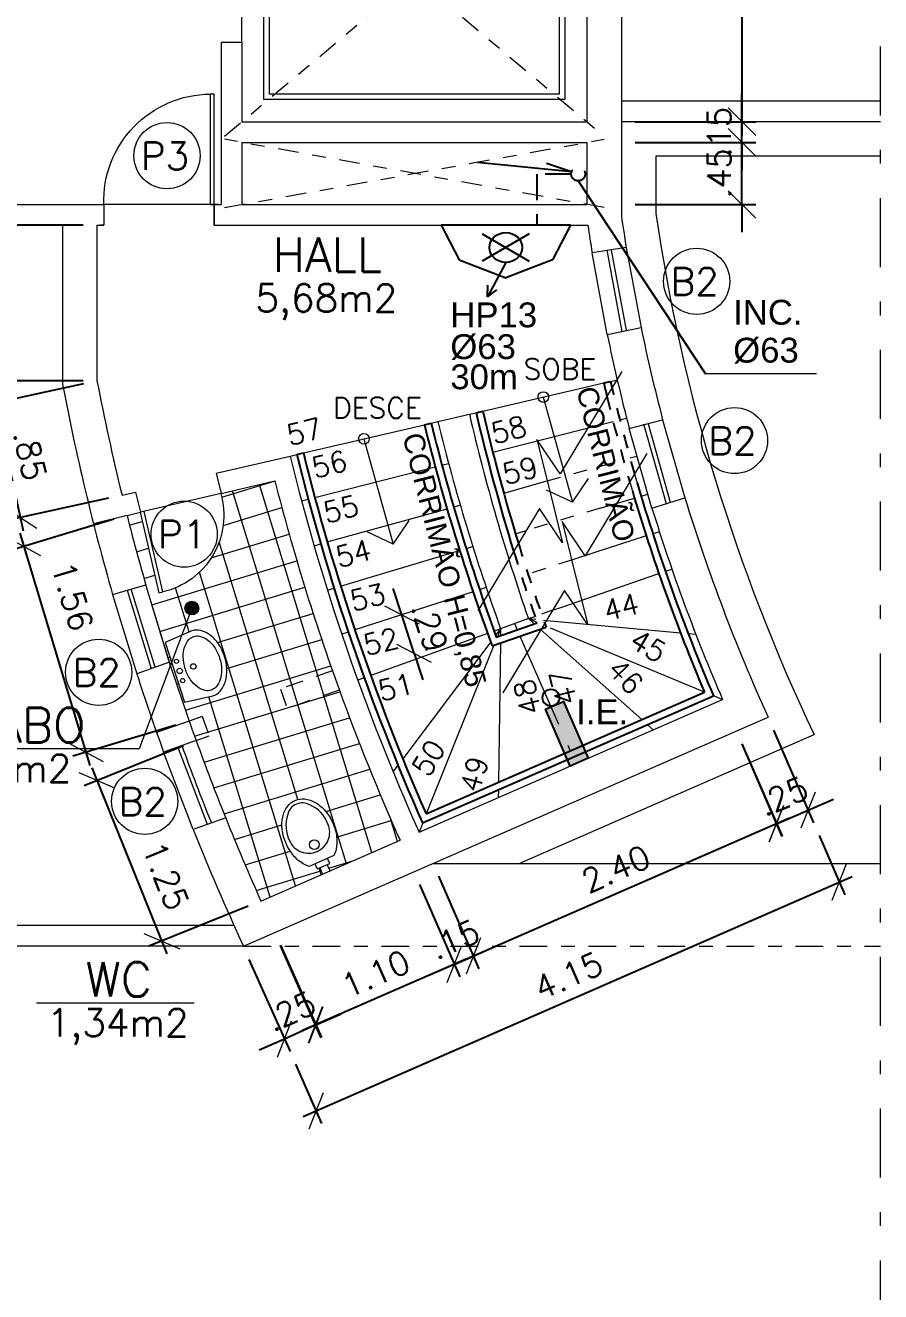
# Model space of a CAD drawing. Header units: millimetres. Extents: x 521 to 1055, y 261 to 520.
# Drawn here: x 584.12 to 590.32, y 388.57 to 397.75 of the extents above; entities that cross this region are included whole.
import ezdxf
from ezdxf.enums import TextEntityAlignment as Align

# ---------------------------------------------------------------- set-up
doc = ezdxf.new("R2010")
doc.units = ezdxf.units.MM
for name, pattern in [('CONTINU', [0]), ('DASHDOT', [1, 0.5, -0.25, 0, -0.25]), ('DASHDOTX2', [2, 1, -0.5, 0, -0.5]), ('DIVIDE2', [15.875, 6.35, -3.175, 0, -3.175, 0, -3.175]), ('HIDDEN', [9.525, 6.35, -3.175])]:
    doc.linetypes.add(name, pattern=pattern)
doc.layers.add('0.1', color=8, linetype='Continuous', lineweight=13)
doc.layers.add('ppci', color=8, linetype='Continuous')
doc.styles.add('80X50', font='romans.shx')
doc.styles.add('ROMANS', font='romans')
doc.styles.get("Standard").update_dxf_attribs({"font": 'romans.shx'})
doc.styles.add('STYLE1', font='sanss___.ttf')
doc.dimstyles.new('Fares Eng - 50', dxfattribs={"dimscale": 2, "dimtxt": 0.085, "dimasz": 0.1, "dimexe": 0.05, "dimexo": 0.05, "dimgap": 0.04, "dimtad": 1, "dimzin": 4, "dimdsep": 46, "dimtxsty": 'ROMANS', "dimblk1": 'OBLIQUE', "dimblk2": 'OBLIQUE', "dimsah": 1, "dimcen": 0.05, "dimdle": 0.05, "dimclrd": 8, "dimclre": 8, "dimclrt": 8, "dimaunit": 1, "dimadec": 0, "dimazin": 0, "dimtfac": 1, "dimtix": 1, "dimtmove": 2, "dimatfit": 0, "dimldrblk": 'OPEN90', "dimfxl": 1, "dimtolj": 1, "dimtzin": 0, "dimarcsym": 0})

# ---------------------------------------------------------------- blocks, each defined once
blk = doc.blocks.new('_OBLIQUE')
at = {"color": 0, "linetype": 'ByBlock'}
blk.add_line((-0.5, -0.5), (0.5, 0.5), dxfattribs=at)
blk = doc.blocks.new('*D969')
at = {"layer": '0.1', "color": 8, "linetype": 'CONTINU', "lineweight": -2, "transparency": 16777216}
for p, q in [((589.3113, 399.2465), (589.3113, 396.9465)), ((588.5377, 399.1465), (589.4113, 399.1465)), ((588.5377, 397.0465), (589.4113, 397.0465))]:
    blk.add_line(p, q, dxfattribs=at)
at = {"layer": 'DEFPOINTS', "color": 0, "linetype": 'CONTINU', "lineweight": -2, "transparency": 16777216}
for p in [(588.4377, 399.1465), (588.4377, 397.0465), (589.3113, 397.0465)]:
    blk.add_point(p, dxfattribs=at)
at = {"layer": '0.1', "color": 8, "linetype": 'CONTINU', "lineweight": -2, "transparency": 16777216, "xscale": 0.2, "yscale": 0.2, "zscale": 0.2}
for p, rotation in [((589.3113, 399.1465), 90), ((589.3113, 397.0465), 270)]:
    blk.add_blockref('_OBLIQUE', p, dxfattribs=dict(at, rotation=rotation))
at = {"layer": '0.1', "color": 8, "linetype": 'CONTINU', "transparency": 16777216, "insert": (589.1463, 398.0965), "char_height": 0.17, "attachment_point": 5, "rotation": 90, "style": 'ROMANS'}
blk.add_mtext('\\A1;2.10', dxfattribs=at)
blk = doc.blocks.new('_Open90')
at = {"color": 0, "linetype": 'ByBlock', "lineweight": -2}
for p, q in [((-0.5, 0.5), (0, 0)), ((0, 0), (-1, 0)), ((0, 0), (-0.5, -0.5))]:
    blk.add_line(p, q, dxfattribs=at)
blk = doc.blocks.new('*D867')
at = {"layer": '0.1', "color": 8, "linetype": 'CONTINU', "lineweight": -2, "transparency": 16777216}
for p, q in [((586.8464, 393.4723), (586.7849, 393.6626)), ((586.937, 393.1918), (586.8464, 393.4723)), ((586.9276, 393.4985), (586.9416, 393.503)), ((586.937, 393.1918), (586.9984, 393.0015)), ((587.0181, 393.218), (587.0321, 393.2225))]:
    blk.add_line(p, q, dxfattribs=at)
at = {"layer": 'DEFPOINTS', "color": 0, "linetype": 'CONTINU', "lineweight": -2, "transparency": 16777216}
for p in [(586.8324, 393.4677), (586.8464, 393.4723), (586.923, 393.1873)]:
    blk.add_point(p, dxfattribs=at)
at = {"layer": '0.1', "color": 8, "linetype": 'CONTINU', "lineweight": -2, "transparency": 16777216, "xscale": 0.2, "yscale": 0.2, "zscale": 0.2}
for p, rotation in [((586.8464, 393.4723), 287.8981106747853), ((586.937, 393.1918), 107.8981106747853)]:
    blk.add_blockref('_OBLIQUE', p, dxfattribs=dict(at, rotation=rotation))
at = {"layer": '0.1', "color": 8, "linetype": 'CONTINU', "transparency": 16777216, "insert": (587.0487, 393.3827), "char_height": 0.17, "attachment_point": 5, "rotation": 287.89811, "style": 'ROMANS'}
blk.add_mtext('\\A1;.29', dxfattribs=at)
blk = doc.blocks.new('P60')
at = {"color": 252}
blk.add_lwpolyline([(-0.6, 0.0596), (0, 0.0596), (0, 0.03), (-0.6, 0.03)], close=True, dxfattribs=at)
at = {"color": 8}
blk.add_arc((-0.0289, 0.0596), 0.5711, 87.10254, 180, dxfattribs=at)
blk = doc.blocks.new('ÁREA')
for p in [(0.00005, 0.003762), (0, 0)]:
    blk.add_attdef('COMPARTIMENTO', text='', height=0.0025).set_placement(p, align=Align.CENTER)
at = {"color": 1}
for p in [(-0.00005, -0.003762), (-0.000099, -0.007523)]:
    blk.add_attdef('ÁREA', text='', height=0.002, dxfattribs=at).set_placement(p, align=Align.CENTER)
blk = doc.blocks.new('*D943')
at = {"layer": '0.1', "color": 8, "linetype": 'CONTINU', "lineweight": -2, "transparency": 16777216}
for p, q in [((586.9739, 391.517), (587.2666, 390.8472)), ((585.9659, 391.0765), (586.2587, 390.4066)), ((587.3182, 390.9788), (586.127, 390.4582))]:
    blk.add_line(p, q, dxfattribs=at)
at = {"layer": 'DEFPOINTS', "color": 0, "linetype": 'CONTINU', "lineweight": -2, "transparency": 16777216}
for p in [(586.9338, 391.6086), (585.9259, 391.1681), (586.2186, 390.4983)]:
    blk.add_point(p, dxfattribs=at)
at = {"layer": '0.1', "color": 8, "linetype": 'CONTINU', "lineweight": -2, "transparency": 16777216, "xscale": 0.2, "yscale": 0.2, "zscale": 0.2}
for p, rotation in [((587.2266, 390.9388), 23.6073275904079), ((586.2186, 390.4983), 203.6073275904079)]:
    blk.add_blockref('_OBLIQUE', p, dxfattribs=dict(at, rotation=rotation))
at = {"layer": '0.1', "color": 8, "linetype": 'CONTINU', "transparency": 16777216, "insert": (586.6565, 390.8697), "char_height": 0.17, "attachment_point": 5, "rotation": 23.60733, "style": 'ROMANS'}
blk.add_mtext('\\A1;1.10', dxfattribs=at)
blk = doc.blocks.new('*D944')
at = {"layer": '0.1', "color": 8, "linetype": 'CONTINU', "lineweight": -2, "transparency": 16777216}
for p, q in [((586.9739, 391.517), (587.2666, 390.8472)), ((587.1113, 391.5771), (587.4041, 390.9072)), ((587.364, 390.9989), (587.5473, 391.079)), ((587.2266, 390.9388), (587.364, 390.9989)), ((587.2266, 390.9388), (587.0433, 390.8587))]:
    blk.add_line(p, q, dxfattribs=at)
at = {"layer": 'DEFPOINTS', "color": 0, "linetype": 'CONTINU', "lineweight": -2, "transparency": 16777216}
for p in [(586.9338, 391.6086), (587.0713, 391.6687), (587.364, 390.9989)]:
    blk.add_point(p, dxfattribs=at)
at = {"layer": '0.1', "color": 8, "linetype": 'CONTINU', "lineweight": -2, "transparency": 16777216, "xscale": 0.2, "yscale": 0.2, "zscale": 0.2}
for p, rotation in [((587.2266, 390.9388), 23.60732759035138), ((587.364, 390.9989), 203.6073275903514)]:
    blk.add_blockref('_OBLIQUE', p, dxfattribs=dict(at, rotation=rotation))
at = {"layer": '0.1', "color": 8, "linetype": 'CONTINU', "transparency": 16777216, "insert": (587.2292, 391.12), "char_height": 0.17, "attachment_point": 5, "rotation": 23.60733, "style": 'ROMANS'}
blk.add_mtext('\\A1;.15', dxfattribs=at)
blk = doc.blocks.new('*D945')
at = {"layer": '0.1', "color": 8, "linetype": 'CONTINU', "lineweight": -2, "transparency": 16777216}
for p, q in [((585.9666, 391.0768), (586.2649, 390.408)), ((585.7383, 390.9749), (586.0365, 390.3062)), ((586.2241, 390.4993), (586.4068, 390.5808)), ((586.2241, 390.4993), (585.9958, 390.3975)), ((585.9958, 390.3975), (585.8131, 390.316))]:
    blk.add_line(p, q, dxfattribs=at)
at = {"layer": 'DEFPOINTS', "color": 0, "linetype": 'CONTINU', "lineweight": -2, "transparency": 16777216}
for p in [(585.9259, 391.1681), (585.6976, 391.0663), (585.9958, 390.3975)]:
    blk.add_point(p, dxfattribs=at)
at = {"layer": '0.1', "color": 8, "linetype": 'CONTINU', "lineweight": -2, "transparency": 16777216, "xscale": 0.2, "yscale": 0.2, "zscale": 0.2}
for p, rotation in [((586.2241, 390.4993), 204.0350985561813), ((585.9958, 390.3975), 24.03509855618129)]:
    blk.add_blockref('_OBLIQUE', p, dxfattribs=dict(at, rotation=rotation))
at = {"layer": '0.1', "color": 8, "linetype": 'CONTINU', "transparency": 16777216, "insert": (586.0428, 390.5991), "char_height": 0.17, "attachment_point": 5, "rotation": 24.0351, "style": 'ROMANS'}
blk.add_mtext('\\A1;.25', dxfattribs=at)
blk = doc.blocks.new('*D946')
at = {"layer": '0.1', "color": 8, "linetype": 'CONTINU', "lineweight": -2, "transparency": 16777216}
for p, q in [((589.3105, 392.5382), (589.6032, 391.8683)), ((587.2724, 390.9588), (589.6548, 392)), ((587.1113, 391.5771), (587.4041, 390.9072))]:
    blk.add_line(p, q, dxfattribs=at)
at = {"layer": 'DEFPOINTS', "color": 0, "linetype": 'CONTINU', "lineweight": -2, "transparency": 16777216}
for p in [(589.2704, 392.6298), (589.5632, 391.96), (587.0713, 391.6687)]:
    blk.add_point(p, dxfattribs=at)
at = {"layer": '0.1', "color": 8, "linetype": 'CONTINU', "lineweight": -2, "transparency": 16777216, "xscale": 0.2, "yscale": 0.2, "zscale": 0.2}
for p, rotation in [((589.5632, 391.96), 23.60732759040609), ((587.364, 390.9989), 203.6073275904061)]:
    blk.add_blockref('_OBLIQUE', p, dxfattribs=dict(at, rotation=rotation))
at = {"layer": '0.1', "color": 8, "linetype": 'CONTINU', "transparency": 16777216, "insert": (588.3975, 391.6306), "char_height": 0.17, "attachment_point": 5, "rotation": 23.60733, "style": 'ROMANS'}
blk.add_mtext('\\A1;2.40', dxfattribs=at)
blk = doc.blocks.new('*D947')
at = {"layer": '0.1', "color": 8, "linetype": 'CONTINU', "lineweight": -2, "transparency": 16777216}
for p, q in [((589.5396, 392.637), (589.8295, 391.9646)), ((589.31, 392.538), (589.5999, 391.8656)), ((589.5603, 391.9575), (589.7899, 392.0565)), ((589.7899, 392.0565), (589.9735, 392.1356)), ((589.5603, 391.9575), (589.3767, 391.8783))]:
    blk.add_line(p, q, dxfattribs=at)
at = {"layer": 'DEFPOINTS', "color": 0, "linetype": 'CONTINU', "lineweight": -2, "transparency": 16777216}
for p in [(589.5, 392.7288), (589.2704, 392.6298), (589.7899, 392.0565)]:
    blk.add_point(p, dxfattribs=at)
at = {"layer": '0.1', "color": 8, "linetype": 'CONTINU', "lineweight": -2, "transparency": 16777216, "xscale": 0.2, "yscale": 0.2, "zscale": 0.2}
for p, rotation in [((589.7899, 392.0565), 203.3250614767687), ((589.5603, 391.9575), 23.32506147676869)]:
    blk.add_blockref('_OBLIQUE', p, dxfattribs=dict(at, rotation=rotation))
at = {"layer": '0.1', "color": 8, "linetype": 'CONTINU', "transparency": 16777216, "insert": (589.6098, 392.1585), "char_height": 0.17, "attachment_point": 5, "rotation": 23.32506, "style": 'ROMANS'}
blk.add_mtext('\\A1;.25', dxfattribs=at)
blk = doc.blocks.new('*D948')
at = {"layer": '0.1', "color": 8, "linetype": 'CONTINU', "lineweight": -2, "transparency": 16777216}
for p, q in [((589.8695, 391.873), (590.0574, 391.4434)), ((586.1328, 389.8365), (590.1089, 391.5751)), ((586.0766, 390.2145), (586.2644, 389.7849))]:
    blk.add_line(p, q, dxfattribs=at)
at = {"layer": 'DEFPOINTS', "color": 0, "linetype": 'CONTINU', "lineweight": -2, "transparency": 16777216}
for p in [(589.8295, 391.9646), (590.0173, 391.535), (586.0365, 390.3062)]:
    blk.add_point(p, dxfattribs=at)
at = {"layer": '0.1', "color": 8, "linetype": 'CONTINU', "lineweight": -2, "transparency": 16777216, "xscale": 0.2, "yscale": 0.2, "zscale": 0.2}
for p, rotation in [((590.0173, 391.535), 23.61734848958396), ((586.2244, 389.8766), 203.617348489584)]:
    blk.add_blockref('_OBLIQUE', p, dxfattribs=dict(at, rotation=rotation))
at = {"layer": '0.1', "color": 8, "linetype": 'CONTINU', "transparency": 16777216, "insert": (588.0547, 390.857), "char_height": 0.17, "attachment_point": 5, "rotation": 23.61735, "style": 'ROMANS'}
blk.add_mtext('\\A1;4.15', dxfattribs=at)
blk = doc.blocks.new('*D999')
at = {"layer": '0.1', "color": 8, "linetype": 'CONTINU', "lineweight": -2, "transparency": 16777216}
for p, q in [((583.8668, 396.3965), (583.8668, 395.0691)), ((584.5377, 396.2965), (583.7668, 396.2965)), ((584.5377, 395.1691), (583.7668, 395.1691))]:
    blk.add_line(p, q, dxfattribs=at)
at = {"layer": 'DEFPOINTS', "color": 0, "linetype": 'CONTINU', "lineweight": -2, "transparency": 16777216}
for p in [(584.6377, 396.2965), (583.8668, 395.1691), (584.6377, 395.1691)]:
    blk.add_point(p, dxfattribs=at)
at = {"layer": '0.1', "color": 8, "linetype": 'CONTINU', "lineweight": -2, "transparency": 16777216, "xscale": 0.2, "yscale": 0.2, "zscale": 0.2}
for p, rotation in [((583.8668, 396.2965), 90), ((583.8668, 395.1691), 270)]:
    blk.add_blockref('_OBLIQUE', p, dxfattribs=dict(at, rotation=rotation))
at = {"layer": '0.1', "color": 8, "linetype": 'CONTINU', "transparency": 16777216, "insert": (583.7018, 395.7328), "char_height": 0.17, "attachment_point": 5, "rotation": 90, "style": 'ROMANS'}
blk.add_mtext('\\A1;1.13', dxfattribs=at)
blk = doc.blocks.new('*D1000')
at = {"layer": '0.1', "color": 8, "lineweight": -2, "transparency": 16777216}
for p, q in [((584.54, 395.1478), (583.8033, 394.9866)), ((583.8796, 395.1057), (584.1039, 394.0802)), ((584.7216, 394.3177), (583.9848, 394.1565))]:
    blk.add_line(p, q, dxfattribs=at)
at = {"layer": 'DEFPOINTS', "color": 0, "lineweight": -2, "transparency": 16777216}
for p in [(584.6377, 395.1691), (584.8193, 394.339), (584.0825, 394.1779)]:
    blk.add_point(p, dxfattribs=at)
at = {"layer": '0.1', "color": 8, "lineweight": -2, "transparency": 16777216, "xscale": 0.2, "yscale": 0.2, "zscale": 0.2}
for p, rotation in [((583.901, 395.008), 102.3347759635449), ((584.0825, 394.1779), 282.3347759635448)]:
    blk.add_blockref('_OBLIQUE', p, dxfattribs=dict(at, rotation=rotation))
at = {"layer": '0.1', "color": 8, "transparency": 16777216, "insert": (584.1529, 394.6282), "char_height": 0.17, "attachment_point": 5, "rotation": 282.33478, "style": 'ROMANS'}
blk.add_mtext('\\A1;.85', dxfattribs=at)
blk = doc.blocks.new('*D1001')
at = {"layer": '0.1', "color": 8, "linetype": 'CONTINU', "lineweight": -2, "transparency": 16777216}
for p, q in [((589.3113, 396.8965), (589.3113, 397.0965)), ((588.5377, 396.8965), (589.4113, 396.8965)), ((589.3113, 396.4465), (589.3113, 396.8965)), ((588.5377, 396.4465), (589.4113, 396.4465)), ((589.3113, 396.4465), (589.3113, 396.2465))]:
    blk.add_line(p, q, dxfattribs=at)
at = {"layer": 'DEFPOINTS', "color": 0, "linetype": 'CONTINU', "lineweight": -2, "transparency": 16777216}
for p in [(588.4377, 396.8965), (589.3113, 396.8965), (588.4377, 396.4465)]:
    blk.add_point(p, dxfattribs=at)
at = {"layer": '0.1', "color": 8, "linetype": 'CONTINU', "lineweight": -2, "transparency": 16777216, "xscale": 0.2, "yscale": 0.2, "zscale": 0.2}
for p, rotation in [((589.3113, 396.8965), 270), ((589.3113, 396.4465), 90)]:
    blk.add_blockref('_OBLIQUE', p, dxfattribs=dict(at, rotation=rotation))
at = {"layer": '0.1', "color": 8, "linetype": 'CONTINU', "transparency": 16777216, "insert": (589.1463, 396.6715), "char_height": 0.17, "attachment_point": 5, "rotation": 90, "style": 'ROMANS'}
blk.add_mtext('\\A1;.45', dxfattribs=at)
blk = doc.blocks.new('*D949')
at = {"layer": '0.1', "color": 8, "linetype": 'CONTINU', "lineweight": -2, "transparency": 16777216}
for p, q in [((589.3113, 397.0465), (589.3113, 397.2465)), ((588.5377, 397.0465), (589.4113, 397.0465)), ((589.3113, 396.8965), (589.3113, 397.0465)), ((588.5377, 396.8965), (589.4113, 396.8965)), ((589.3113, 396.8965), (589.3113, 396.6965))]:
    blk.add_line(p, q, dxfattribs=at)
at = {"layer": 'DEFPOINTS', "color": 0, "linetype": 'CONTINU', "lineweight": -2, "transparency": 16777216}
for p in [(588.4377, 397.0465), (589.3113, 397.0465), (588.4377, 396.8965)]:
    blk.add_point(p, dxfattribs=at)
at = {"layer": '0.1', "color": 8, "linetype": 'CONTINU', "lineweight": -2, "transparency": 16777216, "xscale": 0.2, "yscale": 0.2, "zscale": 0.2}
for p, rotation in [((589.3113, 397.0465), 270), ((589.3113, 396.8965), 90)]:
    blk.add_blockref('_OBLIQUE', p, dxfattribs=dict(at, rotation=rotation))
at = {"layer": '0.1', "color": 8, "linetype": 'CONTINU', "transparency": 16777216, "insert": (589.1463, 396.9715), "char_height": 0.17, "attachment_point": 5, "rotation": 90, "style": 'ROMANS'}
blk.add_mtext('\\A1;.15', dxfattribs=at)
blk = doc.blocks.new('*D1793')
at = {"layer": '0.1', "color": 8, "linetype": 'CONTINU', "lineweight": -2, "transparency": 16777216}
for p, q in [((584.7598, 394.1645), (584.0117, 393.9385)), ((584.0785, 394.0631), (584.5869, 392.3804)), ((585.2104, 392.6732), (584.4623, 392.4472))]:
    blk.add_line(p, q, dxfattribs=at)
at = {"layer": 'DEFPOINTS', "color": 0, "linetype": 'CONTINU', "lineweight": -2, "transparency": 16777216}
for p in [(584.8555, 394.1935), (585.3061, 392.7021), (584.558, 392.4761)]:
    blk.add_point(p, dxfattribs=at)
at = {"layer": '0.1', "color": 8, "linetype": 'CONTINU', "lineweight": -2, "transparency": 16777216, "xscale": 0.2, "yscale": 0.2, "zscale": 0.2}
for p, rotation in [((584.1074, 393.9674), 106.8125133954057), ((584.558, 392.4761), 286.8125133954057)]:
    blk.add_blockref('_OBLIQUE', p, dxfattribs=dict(at, rotation=rotation))
at = {"layer": '0.1', "color": 8, "linetype": 'CONTINU', "transparency": 16777216, "insert": (584.4595, 393.6065), "char_height": 0.17, "attachment_point": 5, "rotation": 286.81251, "style": 'ROMANS'}
blk.add_mtext('\\A1;1.56', dxfattribs=at)
blk = doc.blocks.new('*D1794')
at = {"layer": '0.1', "color": 8, "linetype": 'CONTINU', "lineweight": -2, "transparency": 16777216}
for p, q in [((585.2638, 392.5235), (584.5455, 392.2338)), ((584.6008, 392.364), (585.1448, 391.0148)), ((585.733, 391.3598), (585.0147, 391.0701))]:
    blk.add_line(p, q, dxfattribs=at)
at = {"layer": 'DEFPOINTS', "color": 0, "linetype": 'CONTINU', "lineweight": -2, "transparency": 16777216}
for p in [(585.3565, 392.5609), (585.8258, 391.3972), (585.1074, 391.1075)]:
    blk.add_point(p, dxfattribs=at)
at = {"layer": '0.1', "color": 8, "linetype": 'CONTINU', "lineweight": -2, "transparency": 16777216, "xscale": 0.2, "yscale": 0.2, "zscale": 0.2}
for p, rotation in [((584.6382, 392.2712), 111.9601388163917), ((585.1074, 391.1075), 291.9601388163917)]:
    blk.add_blockref('_OBLIQUE', p, dxfattribs=dict(at, rotation=rotation))
at = {"layer": '0.1', "color": 8, "linetype": 'CONTINU', "transparency": 16777216, "insert": (585.1358, 391.5816), "char_height": 0.17, "attachment_point": 5, "rotation": 291.96014, "style": 'ROMANS'}
blk.add_mtext('\\A1;1.25', dxfattribs=at)
blk = doc.blocks.new('Vaso')
for points in [[(0.03, -0.05), (0.03, 0), (-0.03, 0), (-0.03, -0.05)], [(0.05, -0.09), (0.05, -0.05), (-0.05, -0.05), (-0.05, -0.09)]]:
    blk.add_lwpolyline(points)
for points in [[(0.1829, -0.31, -0.071776), (0.168, -0.4129, -0.083144), (0.1287, -0.4938, -0.106699), (0.0652, -0.5518, -0.132564), (-0.0021, -0.57, -0.132564), (-0.0694, -0.5518, -0.106699), (-0.1329, -0.4938, -0.083144), (-0.1722, -0.4129, -0.071776), (-0.1871, -0.31, -0.071776), (-0.1722, -0.2071, -0.083144), (-0.1329, -0.1262, -0.060171), (-0.1, -0.09), (0.0958, -0.09, -0.060171), (0.1287, -0.1262, -0.083144), (0.168, -0.2071, -0.071776)], [(-0.0876, -0.4972, 0.2474), (0, -0.5413, 0.2474), (0.0876, -0.4972, 0.197858), (0.1521, -0.3175, 0.418329), (0, -0.1675, 0.418329), (-0.1521, -0.3175, 0.197858)]]:
    blk.add_lwpolyline(points, format="xyb", close=True)
blk.add_circle((-0.0021, -0.22), 0.0352)
blk = doc.blocks.new('Cuba-emp')
blk.add_lwpolyline([(0.21, 0.2482), (0, 0.2274), (0, -0.2274), (0.21, -0.2482, 0.137816), (0.2706, -0.2312, 0.107041), (0.3288, -0.1757, 0.080751), (0.3645, -0.099, 0.068643), (0.378, -0.0007, 0.068643), (0.3645, 0.0976, 0.080751), (0.3288, 0.1743, 0.107041), (0.2706, 0.2298, 0.115752), (0.21, 0.2482)], format="xyb")
blk.add_lwpolyline([(0.21, 0.2045, -0.131827), (0.2501, 0.1937, -0.106633), (0.2967, 0.1515, -0.083482), (0.3283, 0.0871, -0.072232), (0.3409, 0, -0.072232), (0.3283, -0.0871, -0.083482), (0.2967, -0.1515, -0.106633), (0.2501, -0.1937, -0.131827), (0.21, -0.2045, -0.131827), (0.1699, -0.1937, -0.106633), (0.1233, -0.1515, -0.083482), (0.0918, -0.0871, -0.072232), (0.0791, 0, -0.072232), (0.0918, 0.0871, -0.083482), (0.1233, 0.1515, -0.106633), (0.1699, 0.1937, -0.131827)], format="xyb", close=True)
for centre, radius in [((0.0365, -0.0023), 0.0193), ((0.0365, -0.0023), 0.0193), ((0.0358, 0.0711), 0.0155), ((0.1403, -0.0014), 0.0198), ((0.0358, -0.0757), 0.0155)]:
    blk.add_circle(centre, radius)
blk = doc.blocks.new('P80')
for points in [[(0, 0.86), (0, 0.83), (0.15, 0.83), (0.15, 0.86)], [(0, 0), (0, 0.03), (0.15, 0.03), (0.15, 0)]]:
    blk.add_lwpolyline(points)
blk.add_lwpolyline([(-0.8, 0.06), (0, 0.06), (0, 0.03), (-0.8, 0.03)], close=True)
at = {"color": 8}
blk.add_arc((-0.0251, 0.0555), 0.7749, 88.14082, 179.6698, dxfattribs=at)

msp = doc.modelspace()

# ---------------------------------------------------------------- hatches: boundary and pattern name
at = {"layer": '0.1', "linetype": 'CONTINU'}
h = msp.add_hatch(dxfattribs=at)
h.set_pattern_fill('_USER', color=8, scale=0.2, angle=17, style=0, double=1, pattern_type=0)
h.set_pattern_definition([(17, (584.85552, 391.39717), (-0.058474, 0.191261), []), (107, (584.85552, 391.39717), (-0.191261, -0.058474), [])])
h.paths.add_polyline_path([(585.92699, 394.44332), (585.53505, 394.35192, -0.429104), (585.11581, 393.63805), (585.08698, 393.63133), (584.95072, 394.21565), (584.92151, 394.20884), (584.85552, 394.19345, 0.0075426), (584.9917, 393.68877), (585.16225, 393.12855, 0.0003492), (585.16971, 393.10553), (585.17835, 393.12864), (585.13194, 393.27279), (585.25178, 393.32491), (585.30767, 393.47432, -0.3128508), (585.27529, 393.521, -1), (585.37497, 393.521, -0.5234024), (585.30767, 393.47432), (585.25178, 393.32491), (585.32546, 393.35695, -0.1157522), (585.38877, 393.35798, -0.1070412), (585.46121, 393.32303, -0.0807505), (585.51864, 393.26099, -0.0686428), (585.5617, 393.17153, -0.0686428), (585.57893, 393.07376, -0.0807505), (585.56849, 392.98986, -0.1070412), (585.53006, 392.91921, -0.1378156), (585.47761, 392.88444), (585.27134, 392.83987), (585.17835, 393.12864), (585.16971, 393.10553, 0.0061443), (585.30613, 392.70213), (585.40046, 392.73533), (585.45087, 392.59406), (585.35654, 392.56086, 0.0086605), (585.57044, 392.00006, 0.0094474), (585.82576, 391.39717), (586.27195, 391.59217), (586.25192, 391.63799), (586.2336, 391.62998), (586.21758, 391.66663), (586.17562, 391.6483, -0.060172), (586.13098, 391.66824, -0.0831447), (586.06254, 391.72662, -0.0717749), (586.0077, 391.815, -0.0717749), (585.98009, 391.91528, -0.0831455), (585.98373, 392.00516, -0.1066992), (586.01873, 392.08376, -0.1325636), (586.0731, 392.12733, -0.1325636), (586.14201, 392.13763, -0.1066992), (586.22346, 392.10994, -0.0831455), (586.2919, 392.05156, -0.0717749), (586.34674, 391.96317, -0.0717749), (586.37435, 391.86289, -0.0831447), (586.37071, 391.77301, -0.060172), (586.35503, 391.7267), (586.30921, 391.70668), (586.32523, 391.67003), (586.3069, 391.66202), (586.32693, 391.6162), (586.83373, 391.8377, -0.0180892), (586.3942, 392.92605), (586.01685, 392.79325), (585.96644, 392.93452), (586.34375, 393.06732, -0.022161)])
h.paths.add_polyline_path([(586.3942, 392.92605, -0.002311), (586.34375, 393.06732), (585.96644, 392.93452), (586.01685, 392.79325)], flags=17)
h.paths.add_polyline_path([(585.40046, 392.73533), (585.30613, 392.70213, 0.0021643), (585.35654, 392.56086), (585.45087, 392.59406)], flags=17)
msp.add_hatch(color=8, dxfattribs=at).paths.add_polyline_path([(585.37497, 393.521, 1), (585.27529, 393.521, 1)])
at = {"layer": 'ppci'}
msp.add_hatch(color=10, dxfattribs=at).paths.add_polyline_path([(588.01713, 392.84439), (587.88656, 392.78732), (588.06618, 392.37633), (588.19675, 392.43339)])

# ---------------------------------------------------------------- linework, layer by layer
at = {"layer": '0.1', "color": 8, "linetype": 'DASHDOTX2', "ltscale": 0.5}
msp.add_line((590.3161, 365.19275), (590.3161, 428.20423), dxfattribs=at)
at = {"layer": '0.1', "color": 7}
for p, q in [((588.43774, 408.79649), (588.43774, 397.19649)), ((588.18774, 399.14649), (588.18774, 397.04649)), ((585.68774, 397.62149), (585.53774, 397.62149)), ((585.53774, 397.62149), (585.53774, 396.44649)), ((585.68774, 397.62149), (585.68774, 397.04649)), ((588.43774, 397.19649), (588.43774, 397.04649)), ((585.68774, 397.04649), (588.18774, 397.04649)), ((588.43774, 397.04649), (588.43774, 396.36249)), ((585.68774, 396.89649), (588.18774, 396.89649)), ((585.68774, 396.89649), (585.68774, 396.44649)), ((588.18774, 396.89649), (588.18774, 396.44649)), ((584.03774, 396.44649), (584.68774, 396.44649)), ((584.68774, 396.44649), (584.68774, 396.29649)), ((585.48774, 396.29649), (585.48774, 396.44649)), ((585.48774, 396.44649), (585.53774, 396.44649)), ((585.68774, 396.44649), (588.18774, 396.44649)), ((584.03774, 396.29649), (584.38774, 396.29649)), ((584.38774, 396.29649), (584.38774, 395.14529)), ((584.63774, 396.29649), (584.68774, 396.29649)), ((584.63774, 396.29649), (584.63774, 395.16912)), ((585.48774, 396.29649), (588.19472, 396.29649)), ((588.47262, 396.13521), (588.22584, 396.09518)), ((588.33486, 395.50503), (588.57964, 395.5558)), ((587.10801, 394.87275), (587.33613, 394.92595)), ((588.49452, 394.82324), (588.73641, 394.88644)), ((585.50105, 394.49801), (586.03667, 394.62292)), ((585.50105, 394.49801), (585.53731, 394.35244)), ((585.53731, 394.35244), (585.92699, 394.44332)), ((584.81926, 394.33902), (584.91666, 394.36173)), ((584.91666, 394.36173), (584.95292, 394.21617)), ((588.6589, 394.24605), (588.89778, 394.31976)), ((584.85552, 394.19345), (584.95292, 394.21617)), ((584.75134, 393.62001), (584.9917, 393.68877)), ((587.76389, 393.44468), (587.56219, 393.37191)), ((585.16225, 393.12855), (584.92635, 393.04553)), ((586.97118, 391.89777), (589.1703, 392.85887)), ((585.70011, 391.06942), (589.50047, 392.73034)), ((585.35654, 392.56086), (585.12071, 392.47786)), ((585.57044, 392.00006), (585.3344, 391.91699)), ((585.82576, 391.39717), (586.83373, 391.8377))]:
    msp.add_line(p, q, dxfattribs=at)
at = {"layer": '0.1', "color": 8, "linetype": 'DASHDOT', "ltscale": 0.3}
for p, q in [((585.56274, 399.25149), (588.31274, 396.94149)), ((585.56274, 396.94149), (588.31274, 399.25149)), ((585.56274, 396.42399), (588.31274, 396.91899)), ((588.31274, 396.42399), (585.56274, 396.91899))]:
    msp.add_line(p, q, dxfattribs=at)
at = {"layer": '0.1', "color": 8}
for p, q in [((585.68774, 397.62149), (585.68774, 398.57149)), ((590.3161, 397.19649), (588.43774, 397.19649)), ((590.3161, 397.04649), (588.43774, 397.04649)), ((590.3161, 396.79649), (588.68774, 396.79649)), ((588.68774, 396.79649), (588.68774, 396.38057)), ((587.87176, 395.05085), (588.08343, 394.28823)), ((586.57234, 394.74783), (586.78401, 393.98521)), ((588.08343, 394.28823), (588.19907, 394.46017)), ((588.08343, 394.28823), (587.89571, 394.37598)), ((586.78401, 393.98521), (586.59629, 394.07296)), ((586.78401, 393.98521), (586.89965, 394.15715)), ((585.0584, 393.092), (584.88592, 393.65851)), ((585.16225, 393.12855), (584.9917, 393.68877)), ((587.69725, 391.66942), (589.83501, 392.60372)), ((587.07297, 391.66942), (590.3161, 391.66942)), ((585.63151, 391.21942), (582.18774, 391.21942)), ((585.70011, 391.06942), (582.18774, 391.06942))]:
    msp.add_line(p, q, dxfattribs=at)
at = {"layer": '0.1', "color": 8, "linetype": 'CONTINU', "lineweight": -2}
msp.add_line((588.12459, 396.61767), (589.047, 395.21947), dxfattribs=at)
at = {"layer": '0.1', "color": 8, "linetype": 'CONTINU'}
for p, q in [((585.48774, 396.44649), (584.68774, 396.44649)), ((588.33486, 395.50503), (588.22584, 396.09518)), ((588.44303, 395.52501), (588.33401, 396.11517)), ((588.36445, 396.11523), (588.47147, 395.53582)), ((588.47262, 396.13521), (588.57964, 395.5558)), ((588.35869, 395.1644), (588.40739, 395.17576)), ((589.85218, 395.21947), (589.047, 395.21947)), ((587.43352, 394.94866), (588.31, 395.15305)), ((587.33613, 394.92595), (587.38482, 394.9373)), ((588.42663, 394.88619), (588.47508, 394.89855)), ((586.13407, 394.64563), (587.01061, 394.85004)), ((587.05931, 394.86139), (587.10801, 394.87275)), ((587.50615, 394.65122), (588.37818, 394.87382)), ((588.6589, 394.24605), (588.49452, 394.82324)), ((588.76469, 394.27618), (588.60032, 394.85337)), ((588.63061, 394.85631), (588.79199, 394.28964)), ((588.73641, 394.88644), (588.89778, 394.31976)), ((586.03667, 394.62292), (586.08537, 394.63427)), ((588.50044, 394.60909), (588.54861, 394.62246)), ((586.21706, 394.32217), (587.08916, 394.54478)), ((587.13761, 394.55715), (587.18606, 394.56952)), ((587.58504, 394.35501), (587.90012, 394.44247)), ((585.53731, 394.35244), (584.95292, 394.21617)), ((588.58003, 394.33346), (588.62792, 394.34783)), ((586.12016, 394.29743), (586.16861, 394.3098)), ((587.22233, 394.25434), (587.27052, 394.26771)), ((588.28328, 394.2444), (588.53214, 394.31909)), ((584.85552, 394.19345), (584.6132, 394.13197)), ((586.30687, 394.00025), (587.17415, 394.24097)), ((587.67013, 394.06038), (587.74716, 394.0835)), ((588.71289, 394.07504), (588.66531, 394.05967)), ((586.21051, 393.9735), (586.25869, 393.98687)), ((588.61773, 394.04431), (588.2444, 393.92374)), ((586.40342, 393.68022), (587.2655, 393.93895)), ((587.31339, 393.95332), (587.36128, 393.96769)), ((588.2444, 393.92374), (588.07699, 393.86967)), ((588.75616, 393.78807), (588.80341, 393.80443)), ((588.28448, 393.62484), (588.7089, 393.77172)), ((584.75134, 393.62001), (584.92635, 393.04553)), ((584.85711, 393.65027), (585.03021, 393.08208)), ((586.30763, 393.65147), (586.35552, 393.66585)), ((587.36307, 393.63911), (586.50656, 393.3625)), ((587.45824, 393.66984), (587.41065, 393.65448)), ((588.01266, 393.53077), (588.28448, 393.62484)), ((585.32513, 393.521), (584.94328, 392.50026)), ((587.93956, 393.50547), (588.01266, 393.53077)), ((587.76389, 393.44468), (587.81114, 393.46103)), ((587.76389, 393.44468), (587.8258, 393.4189)), ((587.76389, 393.44468), (587.81857, 393.43963)), ((587.76389, 393.44468), (587.80665, 393.40657)), ((587.93956, 393.50547), (587.8584, 393.47739)), ((587.87329, 393.43457), (587.95058, 393.42743)), ((587.95058, 393.42743), (588.86529, 393.34289)), ((586.45898, 393.34713), (586.41139, 393.33176)), ((587.46812, 393.33798), (586.62153, 393.03256)), ((587.56219, 393.37191), (587.51515, 393.35495)), ((587.56219, 393.37191), (587.52628, 393.3242)), ((587.56219, 393.37191), (587.53894, 393.31392)), ((587.56219, 393.37191), (587.56149, 393.32173)), ((587.66304, 393.4083), (587.68256, 393.36363)), ((587.8494, 393.36845), (587.89223, 393.33027)), ((587.92151, 393.37903), (589.03806, 392.91395)), ((588.92083, 393.33775), (588.97642, 393.33261)), ((587.49043, 393.27655), (586.85301, 392.4294)), ((587.51431, 393.25249), (587.02423, 392.03009)), ((587.56076, 393.26856), (587.5468, 392.25847)), ((587.70265, 393.31767), (587.98176, 392.67902)), ((587.89223, 393.33027), (588.58533, 392.71235)), ((586.57449, 393.01559), (586.52746, 392.99863)), ((589.10405, 392.88647), (589.1703, 392.85887)), ((585.30613, 392.70213), (585.07031, 392.61914)), ((588.6264, 392.67574), (588.66747, 392.63912)), ((585.43819, 391.95352), (585.22451, 392.51439)), ((588.04844, 392.52646), (588.06633, 392.48553)), ((584.94328, 392.50026), (583.20216, 392.50026)), ((585.3344, 391.91699), (585.12071, 392.47786)), ((586.818, 392.38287), (586.78303, 392.33639)), ((587.54604, 392.20357), (587.54528, 392.14867)), ((586.99771, 391.96393), (586.97118, 391.89777)), ((585.34245, 390.65719), (584.19996, 390.65719))]:
    msp.add_line(p, q, dxfattribs=at)
at = {"layer": '0.1', "color": 8, "linetype": 'DASHDOT', "ltscale": 0.2}
for p, q in [((587.90012, 394.44247), (588.45226, 394.59571)), ((588.28328, 394.2444), (587.74716, 394.0835)), ((588.07699, 393.86967), (587.76129, 393.76772))]:
    msp.add_line(p, q, dxfattribs=at)
at = {"layer": '0.1', "color": 8, "linetype": 'HIDDEN', "ltscale": 0.02}
for p, q in [((586.34375, 393.06732), (585.96644, 392.93452)), ((585.96644, 392.93452), (586.01685, 392.79325)), ((586.3942, 392.92605), (586.01685, 392.79325)), ((585.40046, 392.73533), (585.30613, 392.70213)), ((585.40046, 392.73533), (585.45087, 392.59406)), ((585.35654, 392.56086), (585.45087, 392.59406))]:
    msp.add_line(p, q, dxfattribs=at)
at = {"layer": '0.1', "color": 8, "linetype": 'DASHDOT', "ltscale": 0.4}
msp.add_line((585.70011, 391.06942), (590.3161, 391.06942), dxfattribs=at)
at = {"layer": '0.1', "color": 8}
for points in [[(585.84774, 398.98649), (588.02774, 398.98649), (588.02774, 397.20649), (585.84774, 397.20649)], [(585.88774, 398.94649), (587.98774, 398.94649), (587.98774, 397.24649), (585.88774, 397.24649)]]:
    msp.add_lwpolyline(points, close=True, dxfattribs=at)
for points in [[(588.43986, 395.23672), (587.99376, 394.49404), (587.82506, 394.74333), (587.91851, 394.36877), (588.01196, 393.9942), (587.84326, 394.24349), (587.39716, 393.50081)], [(588.6222, 394.64197), (588.1761, 393.89928), (588.00741, 394.14857), (588.10085, 393.77401), (588.1943, 393.39944), (588.02561, 393.64874), (587.5795, 392.90605)]]:
    msp.add_lwpolyline(points, dxfattribs=at)
for centre, radius in [((585.14521, 396.80058), 0.23964), ((588.98265, 395.88994), 0.23964), ((587.87176, 395.05085), 0.03865), ((589.25716, 394.73517), 0.23964), ((586.57234, 394.74783), 0.03865), ((585.26952, 394.05674), 0.23964), ((584.65031, 393.05552), 0.23964), ((584.98388, 392.12032), 0.23964)]:
    msp.add_circle(centre, radius, dxfattribs=at)
at = {"layer": '0.1', "color": 8, "linetype": 'CONTINU'}
msp.add_circle((585.32513, 393.521), 0.04984, dxfattribs=at)
at = {"layer": '0.1', "color": 8}
msp.add_arc((601.77089, 398.29208), 13.22205, 188.312353, 205.481399, dxfattribs=at)
at = {"layer": '0.1', "color": 7}
for centre, radius, start, end in [((601.77089, 398.29208), 13.72205, 188.362157, 189.212682), ((601.77089, 398.29208), 13.47205, 188.234731, 189.212682), ((601.77089, 398.29208), 13.47205, 191.718753, 194.642841), ((601.77089, 398.29208), 13.72205, 191.718753, 194.642841), ((601.65052, 398.45443), 17.57708, 190.851515, 195.964456), ((601.65052, 398.45443), 17.32708, 190.929756, 193.739796), ((601.77089, 398.29208), 14.82205, 193.126583, 199.089194), ((601.65052, 398.45443), 14.97708, 193.836018, 199.837439), ((601.65052, 398.45443), 16.07708, 193.787476, 204.068359), ((601.65052, 398.45443), 16.22708, 194.311068, 199.918804), ((601.77089, 398.29208), 13.47205, 197.148912, 204.383083), ((601.65052, 398.45443), 17.32708, 194.235862, 195.964456), ((601.77089, 398.29208), 13.72205, 197.148912, 203.325061), ((601.65052, 398.45443), 17.32708, 197.900975, 199.885179), ((601.65052, 398.45443), 17.57708, 197.922146, 199.878124), ((601.65052, 398.45443), 16.22708, 199.918804, 204.064097), ((601.65052, 398.45443), 17.32708, 201.869979, 204.035099), ((601.65052, 398.45443), 17.57708, 201.834672, 204.844028)]:
    msp.add_arc(centre, radius, start, end, dxfattribs=at)
at = {"layer": '0.1', "color": 8, "linetype": 'CONTINU'}
for centre, radius, start, end in [((601.77089, 398.29208), 13.77205, 196.010616, 196.292339), ((601.77089, 398.29208), 13.82205, 196.203573, 196.483408), ((601.65052, 398.45443), 17.43708, 199.88205, 201.854319), ((601.65052, 398.45443), 17.32708, 199.885179, 201.869979)]:
    msp.add_arc(centre, radius, start, end, dxfattribs=at)
at = {"layer": 'ppci', "color": 10}
for q in [(587.39585, 396.74984), (587.89461, 396.74436)]:
    msp.add_line((588.07716, 396.68349), q, dxfattribs=at)
at = {"layer": 'ppci', "color": 12, "linetype": 'DIVIDE2', "ltscale": 0.03}
for p, q in [((588.07459, 396.66767), (587.82459, 396.66767)), ((587.82459, 396.66767), (587.82459, 396.29649))]:
    msp.add_line(p, q, dxfattribs=at)
at = {"layer": 'ppci', "color": 10, "linetype": 'Continuous'}
for p, q in [((588.0682, 396.29649), (587.13166, 396.29649)), ((587.13166, 396.29649), (587.26235, 396.04553)), ((588.0682, 396.29649), (587.9375, 396.04553)), ((587.77039, 396.23358), (587.42934, 396.03667)), ((587.42984, 396.23336), (587.7703, 396.0368)), ((587.26235, 396.04553), (587.59993, 395.91417)), ((587.59993, 396.02731), (587.46699, 395.77766)), ((587.9375, 396.04553), (587.59993, 395.91417)), ((587.46699, 395.77766), (587.46998, 395.86302)), ((587.46699, 395.77766), (587.53615, 395.82778))]:
    msp.add_line(p, q, dxfattribs=at)
at = {"layer": 'ppci', "color": 10, "linetype": 'CONTINU'}
for p, q in [((588.31, 395.15305), (588.35869, 395.1644)), ((587.38482, 394.9373), (587.43352, 394.94866)), ((587.01061, 394.85004), (587.05931, 394.86139)), ((586.08537, 394.63427), (586.13379, 394.64675)), ((587.50095, 393.24787), (587.89142, 393.383)), ((587.53102, 393.31118), (587.82758, 393.41381)), ((586.99668, 391.96348), (589.10477, 392.8848)), ((587.02232, 392.02925), (589.0394, 392.9108))]:
    msp.add_line(p, q, dxfattribs=at)
at = {"layer": 'ppci', "color": 10}
msp.add_lwpolyline([(588.19675, 392.43339), (588.06618, 392.37633), (587.88656, 392.78732), (588.01713, 392.84439)], close=True, dxfattribs=at)
at = {"layer": 'ppci', "color": 12, "linetype": 'DIVIDE2', "ltscale": 0.03}
msp.add_circle((588.12459, 396.66767), 0.05, dxfattribs=at)
at = {"layer": 'ppci', "color": 10}
msp.add_circle((587.92734, 392.87191), 0.06117, dxfattribs=at)
at = {"layer": 'ppci', "color": 10, "linetype": 'CONTINU'}
for centre, radius, start, end in [((601.77089, 398.29208), 13.82205, 193.126583, 193.531436), ((601.77089, 398.29208), 14.77205, 193.126583, 197.163441), ((601.77089, 398.29208), 14.72205, 193.126583, 196.988943), ((601.65052, 398.45443), 15.07708, 193.831312, 200.201902), ((601.65052, 398.45443), 15.02708, 193.833657, 200.014933), ((601.65052, 398.45443), 16.02708, 193.787476, 203.891046), ((601.65052, 398.45443), 15.97708, 193.787476, 203.712627), ((601.77089, 398.29208), 13.82205, 196.483408, 202.912563), ((601.77089, 398.29208), 13.77205, 196.292339, 203.118067)]:
    msp.add_arc(centre, radius, start, end, dxfattribs=at)
at = {"layer": 'ppci', "color": 8, "linetype": 'DASHDOT', "ltscale": 0.2}
for radius, start, end in [(13.77205, 193.126583, 196.010616), (13.82205, 193.531436, 196.203573), (14.72205, 196.988943, 199.47838), (14.77205, 197.163441, 199.283127)]:
    msp.add_arc((601.77089, 398.29208), radius, start, end, dxfattribs=at)
at = {"layer": 'ppci', "color": 10, "linetype": 'Continuous'}
msp.add_ellipse((587.59993, 396.13516), major_axis=(0.1189, 0), ratio=0.9070953, dxfattribs=at)

# ---------------------------------------------------------------- block references
at = {"layer": '0.1', "color": 8, "xscale": -1}
for name, p, rotation in [('P80', (585.51774, 396.44649), 90), ('P60', (584.92151, 394.20884), 283.1265825310625)]:
    msp.add_blockref(name, p, dxfattribs=dict(at, rotation=rotation))
at = {"layer": '0.1', "color": 8}
ref = msp.add_blockref('ÁREA', (586.30676, 395.95764), dxfattribs=dict(at, xscale=133.3333333333333, yscale=133.3333333333333, zscale=133.3333333333333))
ref.add_attrib('COMPARTIMENTO', 'HALL', dxfattribs={"layer": '0', "color": 3, "height": 0.25}).set_placement((586.30676, 395.95764), align=Align.CENTER)
ref.add_attrib('ÁREA', '5,68m2', dxfattribs={"layer": '0', "color": 1, "height": 0.2}).set_placement((586.30013, 395.66969), align=Align.CENTER)
for name, p, rotation in [('Cuba-emp', (585.20164, 393.05633), 17.84899174491995), ('Vaso', (586.29944, 391.60419), 203.6073275903554)]:
    msp.add_blockref(name, p, dxfattribs=dict(at, rotation=rotation))
ref = msp.add_blockref('ÁREA', (583.94443, 392.54755), dxfattribs=dict(at, xscale=133.3333333333333, yscale=133.3333333333333, zscale=133.3333333333333))
ref.add_attrib('COMPARTIMENTO', 'LAVABO', dxfattribs={"layer": '0', "color": 3, "height": 0.25}).set_placement((583.94443, 392.54755), align=Align.CENTER)
ref.add_attrib('ÁREA', '3,15m2', dxfattribs={"layer": '0', "color": 1, "height": 0.2}).set_placement((583.9378, 392.25959), align=Align.CENTER)
ref = msp.add_blockref('ÁREA', (584.79494, 390.70448), dxfattribs=dict(at, xscale=133.3333333333333, yscale=133.3333333333333, zscale=133.3333333333333))
ref.add_attrib('COMPARTIMENTO', 'WC', dxfattribs={"layer": '0', "color": 3, "height": 0.25}).set_placement((584.79494, 390.70448), align=Align.CENTER)
ref.add_attrib('ÁREA', '1,34m2', dxfattribs={"layer": '0', "color": 1, "height": 0.2}).set_placement((584.7883, 390.41652), align=Align.CENTER)

# ---------------------------------------------------------------- texts
for s, p in [('P3', (584.9546, 396.69907)), ('B2', (588.79204, 395.78842)), ('B2', (589.06655, 394.63365)), ('P1', (585.07891, 393.95523)), ('B2', (584.4597, 392.954)), ('B2', (584.79327, 392.01881))]:
    msp.add_text(s, height=0.2, dxfattribs=at).set_placement(p)
at = {"layer": '0.1', "color": 8, "style": '80X50'}
for s, p in [('SOBE', (587.7285, 395.17825)), ('DESCE', (586.34847, 394.89722))]:
    msp.add_text(s, height=0.15, dxfattribs=at).set_placement(p)
for s, rotation, p in [('57', 14.319699, (586.03348, 394.69571)), ('58', 14.319699, (587.51473, 394.70914)), ('56', 14.319699, (586.21585, 394.45911)), ('59', 14.319699, (587.59671, 394.41378)), ('55', 14.319699, (586.29912, 394.13452)), ('54', 14.319699, (586.38893, 393.8126)), ('53', 14.319699, (586.49262, 393.49472)), ('44', 14.319699, (588.33001, 393.42417)), ('52', 14.319699, (586.58862, 393.17485)), ('45', 329.319699, (588.48253, 393.24744)), ('46', 314.319699, (588.32399, 393.06561)), ('51', 14.319699, (586.69597, 392.84246)), ('48', 104.319699, (587.86076, 392.77094)), ('47', 104.319699, (588.12139, 392.84121)), ('50', 59.319699, (587.03922, 392.28615)), ('49', 74.319699, (587.40704, 392.17305))]:
    msp.add_text(s, height=0.15, rotation=rotation, dxfattribs=at).set_placement(p)
at = {"layer": 'ppci', "color": 10, "style": 'STYLE1'}
for s, p in [('HP13', (587.19805, 395.55641)), ('INC.', (589.24758, 395.57542)), ('Ø63', (587.19805, 395.32614)), ('Ø63', (589.24758, 395.30058)), ('30m', (587.19805, 395.10768)), ('I.E.', (588.11036, 392.67941))]:
    msp.add_text(s, height=0.18, dxfattribs=at).set_placement(p)
for s, p in [('CORRIMÃO', (588.1097, 395.10491)), ('CORRIMÃO H=0,85', (586.85001, 394.76958))]:
    msp.add_text(s, height=0.15, rotation=284.319699, dxfattribs=at).set_placement(p)

# ---------------------------------------------------------------- dimensions: what is measured, and where the dimension line sits
at = {"layer": '0.1', "color": 8, "linetype": 'CONTINU'}
for base, p1, p2, picture, middle in [((589.31132, 397.04649), (588.43774, 399.14649), (588.43774, 397.04649), '*D969', (589.14632, 398.09649)), ((589.31132, 397.04649), (588.43774, 396.89649), (588.43774, 397.04649), '*D949', (589.14632, 396.97149)), ((589.31132, 396.89649), (588.43774, 396.44649), (588.43774, 396.89649), '*D1001', (589.14632, 396.67149))]:
    dim = msp.add_linear_dim(base=base, p1=p1, p2=p2, angle=90, dimstyle='Fares Eng - 50', dxfattribs=at)
    dim.commit()
    dim.dimension.update_dxf_attribs({"geometry": picture, "text_midpoint": middle})
for p1, p2, distance, picture, middle in [((584.63774, 396.29649), (584.63774, 395.16912), -0.77098, '*D999', (583.70176, 395.7328)), ((586.92297, 393.18728), (586.8324, 393.46773), -0.01472, '*D867', (587.04871, 393.38274)), ((589.27041, 392.6298), (589.49998, 392.72878), -0.73217, '*D947', (589.60977, 392.15847)), ((587.0713, 391.66869), (589.27041, 392.6298), -0.731, '*D946', (588.39752, 391.63061)), ((586.93385, 391.60862), (585.92588, 391.16809), 0.731, '*D943', (586.65653, 390.86973)), ((586.93385, 391.60862), (587.0713, 391.66869), -0.731, '*D944', (587.22924, 391.12003)), ((585.92588, 391.16809), (585.69755, 391.06627), 0.73227, '*D945', (586.04276, 390.5991))]:
    dim = msp.add_aligned_dim(p1=p1, p2=p2, distance=distance, dimstyle='Fares Eng - 50', dxfattribs=at)
    dim.commit()
    dim.dimension.update_dxf_attribs({"geometry": picture, "text_midpoint": middle})
at = {"layer": '0.1', "color": 7}
dim = msp.add_aligned_dim(p1=(584.63774, 395.16912), p2=(584.81926, 394.33902), distance=-0.75417, dimstyle='Fares Eng - 50', dxfattribs=at)
dim.commit()
dim.dimension.update_dxf_attribs({"geometry": '*D1000', "text_midpoint": (584.15293, 394.62821)})
at = {"layer": '0.1', "color": 8, "linetype": 'CONTINU'}
for base, p1, p2, angle, picture, middle in [((584.558, 392.47608), (584.85552, 394.19345), (585.30613, 392.70213), 286.812513, '*D1793', (584.45954, 393.60649)), ((585.10745, 391.10754), (585.35654, 392.56086), (585.82576, 391.39717), 291.960139, '*D1794', (585.13584, 391.58162))]:
    dim = msp.add_linear_dim(base=base, p1=p1, p2=p2, angle=angle, dimstyle='Fares Eng - 50', dxfattribs=at)
    dim.commit()
    dim.dimension.update_dxf_attribs({"geometry": picture, "text_midpoint": middle, "dimtype": 161})
dim = msp.add_aligned_dim(p1=(586.03653, 390.30616), p2=(589.82948, 391.96462), distance=-0.46887, text='4.15', dimstyle='Fares Eng - 50', dxfattribs=at)
dim.commit()
dim.dimension.update_dxf_attribs({"geometry": '*D948', "text_midpoint": (588.05475, 390.85697)})

doc.saveas('drawing.dxf')
